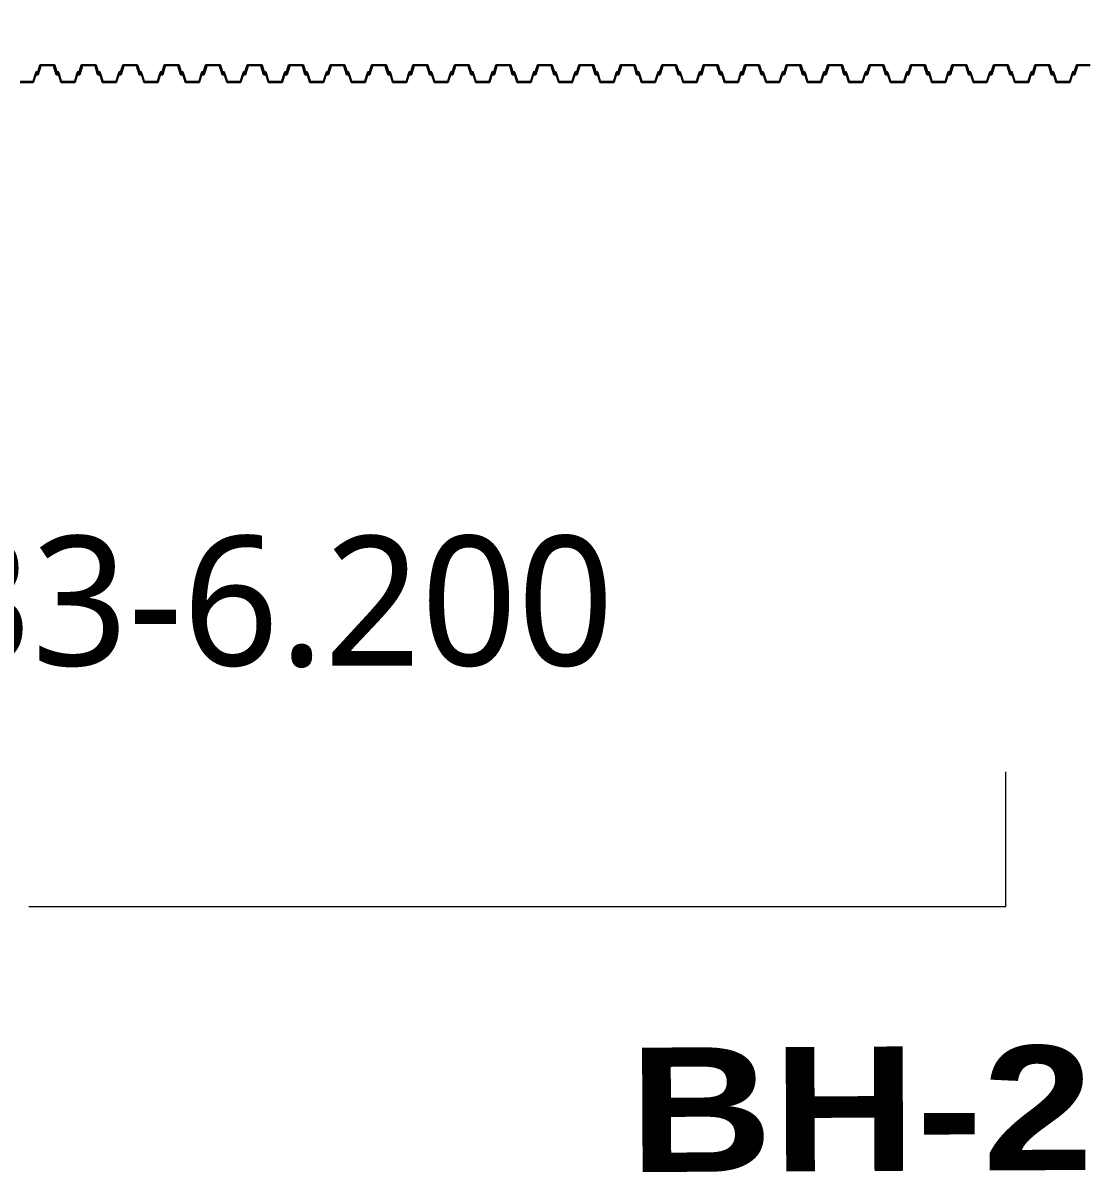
# Model space of a CAD drawing. Header units: millimetres. Extents: x -383953 to 676589, y -101685 to 196247.
# Drawn here: x 44384 to 64934, y 59078 to 81245 of the extents above; entities that cross this region are included whole.
import ezdxf
from ezdxf.enums import TextEntityAlignment as Align

# ---------------------------------------------------------------- set-up
doc = ezdxf.new("R2010")
doc.units = ezdxf.units.MM
doc.layers.get('0').update_dxf_attribs({"lineweight": 20})
for name, color, linetype in [('C-TEXT', 7, 'Continuous'), ('SHEET Pile', 2, 'Continuous'), ('새 블$0$_A-DIM', 7, 'Continuous')]:
    doc.layers.add(name, color=color, linetype=linetype)
doc.layers.add('NDC_S_DIM', color=1, linetype='Continuous', lineweight=15)
doc.layers.add('NDC_S_THIN LINE', color=8, linetype='Continuous', lineweight=9)
doc.styles.add('JY-T', font='malgun.ttf')
doc.styles.add('새 블$0$arial black', font='')
doc.styles.get('새 블$0$arial black').set_extended_font_data('Arial Black')

# ---------------------------------------------------------------- blocks, each defined once
blk = doc.blocks.new('mbhk')
at = {"layer": '새 블$0$_A-DIM', "color": 3, "style": '새 블$0$arial black'}
blk.add_text('BH-2', height=2.4, rotation=0.2665, dxfattribs=at).set_placement((60.955, -30.003), align=Align.MIDDLE_CENTER)

msp = doc.modelspace()

# ---------------------------------------------------------------- hatches: boundary and pattern name
at = {"layer": 'NDC_S_DIM', "ltscale": 100}
h = msp.add_hatch(dxfattribs=at)
h.set_pattern_fill('CROSS', color=256, scale=50)
h.paths.add_polyline_path([(87300, 89500), (87300, 71950), (63350, 71950), (63350, 66800), (44500, 66800), (44500, 64200), (3550, 64200), (3550, 89500)], flags=17)
h.paths.add_polyline_path([(87300, 89500), (87300, 71950), (63350, 71950), (63350, 66800), (44500, 66800), (44500, 64200), (3550, 64200), (3550, 89500)], flags=17)

# ---------------------------------------------------------------- linework, layer by layer
at = {"layer": 'NDC_S_THIN LINE', "ltscale": 100}
for p, q in [((63350, 64200), (63350, 66800)), ((44500, 64200), (63350, 64200))]:
    msp.add_line(p, q, dxfattribs=at)
at = {"layer": 'SHEET Pile'}
for points in [[(44330.1, 80100), (44575.1, 80100, 0.2992329), (44590, 80109.8), (44643.5, 80281, -0.2992329), (44646.2, 80282.8), (44653.6, 80282.8, -0.5393699), (44656.3, 80278.6), (44648.8, 80261.4, 0.5393699), (44651.5, 80257.2), (44659, 80257.2, 0.2992329), (44661.7, 80259), (44667.4, 80275.1, 0.5351003), (44653.6, 80295.5), (44646.2, 80295.5, 0.2992329), (44631.8, 80286)], [(44631.6, 80285.7), (44581.6, 80122.5, -0.2992329), (44566.7, 80112.8), (44338.5, 80112.8, -0.2992329)], [(45031.6, 80254.3), (44981.6, 80417.5, 0.2992329), (44966.7, 80427.2), (44738.5, 80427.2, 0.2992329), (44723.6, 80417.5), (44673.4, 80254, -0.2992329), (44659, 80244.5), (44651.5, 80244.5, -0.5351003), (44637.8, 80264.9), (44643.5, 80281, -0.2992329), (44646.2, 80282.8), (44653.6, 80282.8, -0.5393699), (44656.3, 80278.6), (44648.8, 80261.4, 0.5393699), (44651.5, 80257.2), (44659, 80257.2, 0.2992329), (44661.7, 80259), (44715.2, 80430.2, -0.2992329), (44730.1, 80440), (44975.1, 80440, -0.2992329), (44990, 80430.2), (45043.5, 80259, 0.2992329), (45046.2, 80257.2), (45053.6, 80257.2, 0.5393699), (45056.3, 80261.4), (45048.8, 80278.6, -0.5393699), (45051.5, 80282.8), (45059, 80282.8, -0.2992329), (45061.7, 80281), (45067.4, 80264.9, -0.5351003), (45053.6, 80244.5), (45046.2, 80244.5, -0.2992329), (45031.8, 80254)], [(45431.6, 80285.7), (45381.6, 80122.5, -0.2992329), (45366.7, 80112.8), (45138.5, 80112.8, -0.2992329), (45123.6, 80122.5), (45073.4, 80286, 0.2992329), (45059, 80295.5), (45051.5, 80295.5, 0.5351003), (45037.8, 80275.1), (45043.5, 80259, 0.2992329), (45046.2, 80257.2), (45053.6, 80257.2, 0.5393699), (45056.3, 80261.4), (45048.8, 80278.6, -0.5393699), (45051.5, 80282.8), (45059, 80282.8, -0.2992329), (45061.7, 80281), (45115.2, 80109.8, 0.2992329), (45130.1, 80100), (45375.1, 80100, 0.2992329), (45390, 80109.8), (45443.5, 80281, -0.2992329), (45446.2, 80282.8), (45453.6, 80282.8, -0.5393699), (45456.3, 80278.6), (45448.8, 80261.4, 0.5393699), (45451.5, 80257.2), (45459, 80257.2, 0.2992329), (45461.7, 80259), (45467.4, 80275.1, 0.5351003), (45453.6, 80295.5), (45446.2, 80295.5, 0.2992329), (45431.8, 80286)], [(45831.6, 80254.3), (45781.6, 80417.5, 0.2992329), (45766.7, 80427.2), (45538.5, 80427.2, 0.2992329), (45523.6, 80417.5), (45473.4, 80254, -0.2992329), (45459, 80244.5), (45451.5, 80244.5, -0.5351003), (45437.8, 80264.9), (45443.5, 80281, -0.2992329), (45446.2, 80282.8), (45453.6, 80282.8, -0.5393699), (45456.3, 80278.6), (45448.8, 80261.4, 0.5393699), (45451.5, 80257.2), (45459, 80257.2, 0.2992329), (45461.7, 80259), (45515.2, 80430.2, -0.2992329), (45530.1, 80440), (45775.1, 80440, -0.2992329), (45790, 80430.2), (45843.5, 80259, 0.2992329), (45846.2, 80257.2), (45853.6, 80257.2, 0.5393699), (45856.3, 80261.4), (45848.8, 80278.6, -0.5393699), (45851.5, 80282.8), (45859, 80282.8, -0.2992329), (45861.7, 80281), (45867.4, 80264.9, -0.5351003), (45853.6, 80244.5), (45846.2, 80244.5, -0.2992329), (45831.8, 80254)], [(46231.6, 80285.7), (46181.6, 80122.5, -0.2992329), (46166.7, 80112.8), (45938.5, 80112.8, -0.2992329), (45923.6, 80122.5), (45873.4, 80286, 0.2992329), (45859, 80295.5), (45851.5, 80295.5, 0.5351003), (45837.8, 80275.1), (45843.5, 80259, 0.2992329), (45846.2, 80257.2), (45853.6, 80257.2, 0.5393699), (45856.3, 80261.4), (45848.8, 80278.6, -0.5393699), (45851.5, 80282.8), (45859, 80282.8, -0.2992329), (45861.7, 80281), (45915.2, 80109.8, 0.2992329), (45930.1, 80100), (46175.1, 80100, 0.2992329), (46190, 80109.8), (46243.5, 80281, -0.2992329), (46246.2, 80282.8), (46253.6, 80282.8, -0.5393699), (46256.3, 80278.6), (46248.8, 80261.4, 0.5393699), (46251.5, 80257.2), (46259, 80257.2, 0.2992329), (46261.7, 80259), (46267.4, 80275.1, 0.5351003), (46253.6, 80295.5), (46246.2, 80295.5, 0.2992329), (46231.8, 80286)], [(46631.6, 80254.3), (46581.6, 80417.5, 0.2992329), (46566.7, 80427.2), (46338.5, 80427.2, 0.2992329), (46323.6, 80417.5), (46273.4, 80254, -0.2992329), (46259, 80244.5), (46251.5, 80244.5, -0.5351003), (46237.8, 80264.9), (46243.5, 80281, -0.2992329), (46246.2, 80282.8), (46253.6, 80282.8, -0.5393699), (46256.3, 80278.6), (46248.8, 80261.4, 0.5393699), (46251.5, 80257.2), (46259, 80257.2, 0.2992329), (46261.7, 80259), (46315.2, 80430.2, -0.2992329), (46330.1, 80440), (46575.1, 80440, -0.2992329), (46590, 80430.2), (46643.5, 80259, 0.2992329), (46646.2, 80257.2), (46653.6, 80257.2, 0.5393699), (46656.3, 80261.4), (46648.8, 80278.6, -0.5393699), (46651.5, 80282.8), (46659, 80282.8, -0.2992329), (46661.7, 80281), (46667.4, 80264.9, -0.5351003), (46653.6, 80244.5), (46646.2, 80244.5, -0.2992329), (46631.8, 80254)], [(47031.6, 80285.7), (46981.6, 80122.5, -0.2992329), (46966.7, 80112.8), (46738.5, 80112.8, -0.2992329), (46723.6, 80122.5), (46673.4, 80286, 0.2992329), (46659, 80295.5), (46651.5, 80295.5, 0.5351003), (46637.8, 80275.1), (46643.5, 80259, 0.2992329), (46646.2, 80257.2), (46653.6, 80257.2, 0.5393699), (46656.3, 80261.4), (46648.8, 80278.6, -0.5393699), (46651.5, 80282.8), (46659, 80282.8, -0.2992329), (46661.7, 80281), (46715.2, 80109.8, 0.2992329), (46730.1, 80100), (46975.1, 80100, 0.2992329), (46990, 80109.8), (47043.5, 80281, -0.2992329), (47046.2, 80282.8), (47053.6, 80282.8, -0.5393699), (47056.3, 80278.6), (47048.8, 80261.4, 0.5393699), (47051.5, 80257.2), (47059, 80257.2, 0.2992329), (47061.7, 80259), (47067.4, 80275.1, 0.5351003), (47053.6, 80295.5), (47046.2, 80295.5, 0.2992329), (47031.8, 80286)], [(47431.6, 80254.3), (47381.6, 80417.5, 0.2992329), (47366.7, 80427.2), (47138.5, 80427.2, 0.2992329), (47123.6, 80417.5), (47073.4, 80254, -0.2992329), (47059, 80244.5), (47051.5, 80244.5, -0.5351003), (47037.8, 80264.9), (47043.5, 80281, -0.2992329), (47046.2, 80282.8), (47053.6, 80282.8, -0.5393699), (47056.3, 80278.6), (47048.8, 80261.4, 0.5393699), (47051.5, 80257.2), (47059, 80257.2, 0.2992329), (47061.7, 80259), (47115.2, 80430.2, -0.2992329), (47130.1, 80440), (47375.1, 80440, -0.2992329), (47390, 80430.2), (47443.5, 80259, 0.2992329), (47446.2, 80257.2), (47453.6, 80257.2, 0.5393699), (47456.3, 80261.4), (47448.8, 80278.6, -0.5393699), (47451.5, 80282.8), (47459, 80282.8, -0.2992329), (47461.7, 80281), (47467.4, 80264.9, -0.5351003), (47453.6, 80244.5), (47446.2, 80244.5, -0.2992329), (47431.8, 80254)], [(47831.6, 80285.7), (47781.6, 80122.5, -0.2992329), (47766.7, 80112.8), (47538.5, 80112.8, -0.2992329), (47523.6, 80122.5), (47473.4, 80286, 0.2992329), (47459, 80295.5), (47451.5, 80295.5, 0.5351003), (47437.8, 80275.1), (47443.5, 80259, 0.2992329), (47446.2, 80257.2), (47453.6, 80257.2, 0.5393699), (47456.3, 80261.4), (47448.8, 80278.6, -0.5393699), (47451.5, 80282.8), (47459, 80282.8, -0.2992329), (47461.7, 80281), (47515.2, 80109.8, 0.2992329), (47530.1, 80100), (47775.1, 80100, 0.2992329), (47790, 80109.8), (47843.5, 80281, -0.2992329), (47846.2, 80282.8), (47853.6, 80282.8, -0.5393699), (47856.3, 80278.6), (47848.8, 80261.4, 0.5393699), (47851.5, 80257.2), (47859, 80257.2, 0.2992329), (47861.7, 80259), (47867.4, 80275.1, 0.5351003), (47853.6, 80295.5), (47846.2, 80295.5, 0.2992329), (47831.8, 80286)], [(48231.6, 80254.3), (48181.6, 80417.5, 0.2992329), (48166.7, 80427.2), (47938.5, 80427.2, 0.2992329), (47923.6, 80417.5), (47873.4, 80254, -0.2992329), (47859, 80244.5), (47851.5, 80244.5, -0.5351003), (47837.8, 80264.9), (47843.5, 80281, -0.2992329), (47846.2, 80282.8), (47853.6, 80282.8, -0.5393699), (47856.3, 80278.6), (47848.8, 80261.4, 0.5393699), (47851.5, 80257.2), (47859, 80257.2, 0.2992329), (47861.7, 80259), (47915.2, 80430.2, -0.2992329), (47930.1, 80440), (48175.1, 80440, -0.2992329), (48190, 80430.2), (48243.5, 80259, 0.2992329), (48246.2, 80257.2), (48253.6, 80257.2, 0.5393699), (48256.3, 80261.4), (48248.8, 80278.6, -0.5393699), (48251.5, 80282.8), (48259, 80282.8, -0.2992329), (48261.7, 80281), (48267.4, 80264.9, -0.5351003), (48253.6, 80244.5), (48246.2, 80244.5, -0.2992329), (48231.8, 80254)], [(48631.6, 80285.7), (48581.6, 80122.5, -0.2992329), (48566.7, 80112.8), (48338.5, 80112.8, -0.2992329), (48323.6, 80122.5), (48273.4, 80286, 0.2992329), (48259, 80295.5), (48251.5, 80295.5, 0.5351003), (48237.8, 80275.1), (48243.5, 80259, 0.2992329), (48246.2, 80257.2), (48253.6, 80257.2, 0.5393699), (48256.3, 80261.4), (48248.8, 80278.6, -0.5393699), (48251.5, 80282.8), (48259, 80282.8, -0.2992329), (48261.7, 80281), (48315.2, 80109.8, 0.2992329), (48330.1, 80100), (48575.1, 80100, 0.2992329), (48590, 80109.8), (48643.5, 80281, -0.2992329), (48646.2, 80282.8), (48653.6, 80282.8, -0.5393699), (48656.3, 80278.6), (48648.8, 80261.4, 0.5393699), (48651.5, 80257.2), (48659, 80257.2, 0.2992329), (48661.7, 80259), (48667.4, 80275.1, 0.5351003), (48653.6, 80295.5), (48646.2, 80295.5, 0.2992329), (48631.8, 80286)], [(49031.6, 80254.3), (48981.6, 80417.5, 0.2992329), (48966.7, 80427.2), (48738.5, 80427.2, 0.2992329), (48723.6, 80417.5), (48673.4, 80254, -0.2992329), (48659, 80244.5), (48651.5, 80244.5, -0.5351003), (48637.8, 80264.9), (48643.5, 80281, -0.2992329), (48646.2, 80282.8), (48653.6, 80282.8, -0.5393699), (48656.3, 80278.6), (48648.8, 80261.4, 0.5393699), (48651.5, 80257.2), (48659, 80257.2, 0.2992329), (48661.7, 80259), (48715.2, 80430.2, -0.2992329), (48730.1, 80440), (48975.1, 80440, -0.2992329), (48990, 80430.2), (49043.5, 80259, 0.2992329), (49046.2, 80257.2), (49053.6, 80257.2, 0.5393699), (49056.3, 80261.4), (49048.8, 80278.6, -0.5393699), (49051.5, 80282.8), (49059, 80282.8, -0.2992329), (49061.7, 80281), (49067.4, 80264.9, -0.5351003), (49053.6, 80244.5), (49046.2, 80244.5, -0.2992329), (49031.8, 80254)], [(49431.6, 80285.7), (49381.6, 80122.5, -0.2992329), (49366.7, 80112.8), (49138.5, 80112.8, -0.2992329), (49123.6, 80122.5), (49073.4, 80286, 0.2992329), (49059, 80295.5), (49051.5, 80295.5, 0.5351003), (49037.8, 80275.1), (49043.5, 80259, 0.2992329), (49046.2, 80257.2), (49053.6, 80257.2, 0.5393699), (49056.3, 80261.4), (49048.8, 80278.6, -0.5393699), (49051.5, 80282.8), (49059, 80282.8, -0.2992329), (49061.7, 80281), (49115.2, 80109.8, 0.2992329), (49130.1, 80100), (49375.1, 80100, 0.2992329), (49390, 80109.8), (49443.5, 80281, -0.2992329), (49446.2, 80282.8), (49453.6, 80282.8, -0.5393699), (49456.3, 80278.6), (49448.8, 80261.4, 0.5393699), (49451.5, 80257.2), (49459, 80257.2, 0.2992329), (49461.7, 80259), (49467.4, 80275.1, 0.5351003), (49453.6, 80295.5), (49446.2, 80295.5, 0.2992329), (49431.8, 80286)], [(49831.6, 80254.3), (49781.6, 80417.5, 0.2992329), (49766.7, 80427.2), (49538.5, 80427.2, 0.2992329), (49523.6, 80417.5), (49473.4, 80254, -0.2992329), (49459, 80244.5), (49451.5, 80244.5, -0.5351003), (49437.8, 80264.9), (49443.5, 80281, -0.2992329), (49446.2, 80282.8), (49453.6, 80282.8, -0.5393699), (49456.3, 80278.6), (49448.8, 80261.4, 0.5393699), (49451.5, 80257.2), (49459, 80257.2, 0.2992329), (49461.7, 80259), (49515.2, 80430.2, -0.2992329), (49530.1, 80440), (49775.1, 80440, -0.2992329), (49790, 80430.2), (49843.5, 80259, 0.2992329), (49846.2, 80257.2), (49853.6, 80257.2, 0.5393699), (49856.3, 80261.4), (49848.8, 80278.6, -0.5393699), (49851.5, 80282.8), (49859, 80282.8, -0.2992329), (49861.7, 80281), (49867.4, 80264.9, -0.5351003), (49853.6, 80244.5), (49846.2, 80244.5, -0.2992329), (49831.8, 80254)], [(50231.6, 80285.7), (50181.6, 80122.5, -0.2992329), (50166.7, 80112.8), (49938.5, 80112.8, -0.2992329), (49923.6, 80122.5), (49873.4, 80286, 0.2992329), (49859, 80295.5), (49851.5, 80295.5, 0.5351003), (49837.8, 80275.1), (49843.5, 80259, 0.2992329), (49846.2, 80257.2), (49853.6, 80257.2, 0.5393699), (49856.3, 80261.4), (49848.8, 80278.6, -0.5393699), (49851.5, 80282.8), (49859, 80282.8, -0.2992329), (49861.7, 80281), (49915.2, 80109.8, 0.2992329), (49930.1, 80100), (50175.1, 80100, 0.2992329), (50190, 80109.8), (50243.5, 80281, -0.2992329), (50246.2, 80282.8), (50253.6, 80282.8, -0.5393699), (50256.3, 80278.6), (50248.8, 80261.4, 0.5393699), (50251.5, 80257.2), (50259, 80257.2, 0.2992329), (50261.7, 80259), (50267.4, 80275.1, 0.5351003), (50253.6, 80295.5), (50246.2, 80295.5, 0.2992329), (50231.8, 80286)], [(50631.6, 80254.3), (50581.6, 80417.5, 0.2992329), (50566.7, 80427.2), (50338.5, 80427.2, 0.2992329), (50323.6, 80417.5), (50273.4, 80254, -0.2992329), (50259, 80244.5), (50251.5, 80244.5, -0.5351003), (50237.8, 80264.9), (50243.5, 80281, -0.2992329), (50246.2, 80282.8), (50253.6, 80282.8, -0.5393699), (50256.3, 80278.6), (50248.8, 80261.4, 0.5393699), (50251.5, 80257.2), (50259, 80257.2, 0.2992329), (50261.7, 80259), (50315.2, 80430.2, -0.2992329), (50330.1, 80440), (50575.1, 80440, -0.2992329), (50590, 80430.2), (50643.5, 80259, 0.2992329), (50646.2, 80257.2), (50653.6, 80257.2, 0.5393699), (50656.3, 80261.4), (50648.8, 80278.6, -0.5393699), (50651.5, 80282.8), (50659, 80282.8, -0.2992329), (50661.7, 80281), (50667.4, 80264.9, -0.5351003), (50653.6, 80244.5), (50646.2, 80244.5, -0.2992329), (50631.8, 80254)], [(51031.6, 80285.7), (50981.6, 80122.5, -0.2992329), (50966.7, 80112.8), (50738.5, 80112.8, -0.2992329), (50723.6, 80122.5), (50673.4, 80286, 0.2992329), (50659, 80295.5), (50651.5, 80295.5, 0.5351003), (50637.8, 80275.1), (50643.5, 80259, 0.2992329), (50646.2, 80257.2), (50653.6, 80257.2, 0.5393699), (50656.3, 80261.4), (50648.8, 80278.6, -0.5393699), (50651.5, 80282.8), (50659, 80282.8, -0.2992329), (50661.7, 80281), (50715.2, 80109.8, 0.2992329), (50730.1, 80100), (50975.1, 80100, 0.2992329), (50990, 80109.8), (51043.5, 80281, -0.2992329), (51046.2, 80282.8), (51053.6, 80282.8, -0.5393699), (51056.3, 80278.6), (51048.8, 80261.4, 0.5393699), (51051.5, 80257.2), (51059, 80257.2, 0.2992329), (51061.7, 80259), (51067.4, 80275.1, 0.5351003), (51053.6, 80295.5), (51046.2, 80295.5, 0.2992329), (51031.8, 80286)], [(51431.6, 80254.3), (51381.6, 80417.5, 0.2992329), (51366.7, 80427.2), (51138.5, 80427.2, 0.2992329), (51123.6, 80417.5), (51073.4, 80254, -0.2992329), (51059, 80244.5), (51051.5, 80244.5, -0.5351003), (51037.8, 80264.9), (51043.5, 80281, -0.2992329), (51046.2, 80282.8), (51053.6, 80282.8, -0.5393699), (51056.3, 80278.6), (51048.8, 80261.4, 0.5393699), (51051.5, 80257.2), (51059, 80257.2, 0.2992329), (51061.7, 80259), (51115.2, 80430.2, -0.2992329), (51130.1, 80440), (51375.1, 80440, -0.2992329), (51390, 80430.2), (51443.5, 80259, 0.2992329), (51446.2, 80257.2), (51453.6, 80257.2, 0.5393699), (51456.3, 80261.4), (51448.8, 80278.6, -0.5393699), (51451.5, 80282.8), (51459, 80282.8, -0.2992329), (51461.7, 80281), (51467.4, 80264.9, -0.5351003), (51453.6, 80244.5), (51446.2, 80244.5, -0.2992329), (51431.8, 80254)], [(51831.6, 80285.7), (51781.6, 80122.5, -0.2992329), (51766.7, 80112.8), (51538.5, 80112.8, -0.2992329), (51523.6, 80122.5), (51473.4, 80286, 0.2992329), (51459, 80295.5), (51451.5, 80295.5, 0.5351003), (51437.8, 80275.1), (51443.5, 80259, 0.2992329), (51446.2, 80257.2), (51453.6, 80257.2, 0.5393699), (51456.3, 80261.4), (51448.8, 80278.6, -0.5393699), (51451.5, 80282.8), (51459, 80282.8, -0.2992329), (51461.7, 80281), (51515.2, 80109.8, 0.2992329), (51530.1, 80100), (51775.1, 80100, 0.2992329), (51790, 80109.8), (51843.5, 80281, -0.2992329), (51846.2, 80282.8), (51853.6, 80282.8, -0.5393699), (51856.3, 80278.6), (51848.8, 80261.4, 0.5393699), (51851.5, 80257.2), (51859, 80257.2, 0.2992329), (51861.7, 80259), (51867.4, 80275.1, 0.5351003), (51853.6, 80295.5), (51846.2, 80295.5, 0.2992329), (51831.8, 80286)], [(52231.6, 80254.3), (52181.6, 80417.5, 0.2992329), (52166.7, 80427.2), (51938.5, 80427.2, 0.2992329), (51923.6, 80417.5), (51873.4, 80254, -0.2992329), (51859, 80244.5), (51851.5, 80244.5, -0.5351003), (51837.8, 80264.9), (51843.5, 80281, -0.2992329), (51846.2, 80282.8), (51853.6, 80282.8, -0.5393699), (51856.3, 80278.6), (51848.8, 80261.4, 0.5393699), (51851.5, 80257.2), (51859, 80257.2, 0.2992329), (51861.7, 80259), (51915.2, 80430.2, -0.2992329), (51930.1, 80440), (52175.1, 80440, -0.2992329), (52190, 80430.2), (52243.5, 80259, 0.2992329), (52246.2, 80257.2), (52253.6, 80257.2, 0.5393699), (52256.3, 80261.4), (52248.8, 80278.6, -0.5393699), (52251.5, 80282.8), (52259, 80282.8, -0.2992329), (52261.7, 80281), (52267.4, 80264.9, -0.5351003), (52253.6, 80244.5), (52246.2, 80244.5, -0.2992329), (52231.8, 80254)], [(52631.6, 80285.7), (52581.6, 80122.5, -0.2992329), (52566.7, 80112.8), (52338.5, 80112.8, -0.2992329), (52323.6, 80122.5), (52273.4, 80286, 0.2992329), (52259, 80295.5), (52251.5, 80295.5, 0.5351003), (52237.8, 80275.1), (52243.5, 80259, 0.2992329), (52246.2, 80257.2), (52253.6, 80257.2, 0.5393699), (52256.3, 80261.4), (52248.8, 80278.6, -0.5393699), (52251.5, 80282.8), (52259, 80282.8, -0.2992329), (52261.7, 80281), (52315.2, 80109.8, 0.2992329), (52330.1, 80100), (52575.1, 80100, 0.2992329), (52590, 80109.8), (52643.5, 80281, -0.2992329), (52646.2, 80282.8), (52653.6, 80282.8, -0.5393699), (52656.3, 80278.6), (52648.8, 80261.4, 0.5393699), (52651.5, 80257.2), (52659, 80257.2, 0.2992329), (52661.7, 80259), (52667.4, 80275.1, 0.5351003), (52653.6, 80295.5), (52646.2, 80295.5, 0.2992329), (52631.8, 80286)], [(53031.6, 80254.3), (52981.6, 80417.5, 0.2992329), (52966.7, 80427.2), (52738.5, 80427.2, 0.2992329), (52723.6, 80417.5), (52673.4, 80254, -0.2992329), (52659, 80244.5), (52651.5, 80244.5, -0.5351003), (52637.8, 80264.9), (52643.5, 80281, -0.2992329), (52646.2, 80282.8), (52653.6, 80282.8, -0.5393699), (52656.3, 80278.6), (52648.8, 80261.4, 0.5393699), (52651.5, 80257.2), (52659, 80257.2, 0.2992329), (52661.7, 80259), (52715.2, 80430.2, -0.2992329), (52730.1, 80440), (52975.1, 80440, -0.2992329), (52990, 80430.2), (53043.5, 80259, 0.2992329), (53046.2, 80257.2), (53053.6, 80257.2, 0.5393699), (53056.3, 80261.4), (53048.8, 80278.6, -0.5393699), (53051.5, 80282.8), (53059, 80282.8, -0.2992329), (53061.7, 80281), (53067.4, 80264.9, -0.5351003), (53053.6, 80244.5), (53046.2, 80244.5, -0.2992329), (53031.8, 80254)], [(53431.6, 80285.7), (53381.6, 80122.5, -0.2992329), (53366.7, 80112.8), (53138.5, 80112.8, -0.2992329), (53123.6, 80122.5), (53073.4, 80286, 0.2992329), (53059, 80295.5), (53051.5, 80295.5, 0.5351003), (53037.8, 80275.1), (53043.5, 80259, 0.2992329), (53046.2, 80257.2), (53053.6, 80257.2, 0.5393699), (53056.3, 80261.4), (53048.8, 80278.6, -0.5393699), (53051.5, 80282.8), (53059, 80282.8, -0.2992329), (53061.7, 80281), (53115.2, 80109.8, 0.2992329), (53130.1, 80100), (53375.1, 80100, 0.2992329), (53390, 80109.8), (53443.5, 80281, -0.2992329), (53446.2, 80282.8), (53453.6, 80282.8, -0.5393699), (53456.3, 80278.6), (53448.8, 80261.4, 0.5393699), (53451.5, 80257.2), (53459, 80257.2, 0.2992329), (53461.7, 80259), (53467.4, 80275.1, 0.5351003), (53453.6, 80295.5), (53446.2, 80295.5, 0.2992329), (53431.8, 80286)], [(53831.6, 80254.3), (53781.6, 80417.5, 0.2992329), (53766.7, 80427.2), (53538.5, 80427.2, 0.2992329), (53523.6, 80417.5), (53473.4, 80254, -0.2992329), (53459, 80244.5), (53451.5, 80244.5, -0.5351003), (53437.8, 80264.9), (53443.5, 80281, -0.2992329), (53446.2, 80282.8), (53453.6, 80282.8, -0.5393699), (53456.3, 80278.6), (53448.8, 80261.4, 0.5393699), (53451.5, 80257.2), (53459, 80257.2, 0.2992329), (53461.7, 80259), (53515.2, 80430.2, -0.2992329), (53530.1, 80440), (53775.1, 80440, -0.2992329), (53790, 80430.2), (53843.5, 80259, 0.2992329), (53846.2, 80257.2), (53853.6, 80257.2, 0.5393699), (53856.3, 80261.4), (53848.8, 80278.6, -0.5393699), (53851.5, 80282.8), (53859, 80282.8, -0.2992329), (53861.7, 80281), (53867.4, 80264.9, -0.5351003), (53853.6, 80244.5), (53846.2, 80244.5, -0.2992329), (53831.8, 80254)], [(54231.6, 80285.7), (54181.6, 80122.5, -0.2992329), (54166.7, 80112.8), (53938.5, 80112.8, -0.2992329), (53923.6, 80122.5), (53873.4, 80286, 0.2992329), (53859, 80295.5), (53851.5, 80295.5, 0.5351003), (53837.8, 80275.1), (53843.5, 80259, 0.2992329), (53846.2, 80257.2), (53853.6, 80257.2, 0.5393699), (53856.3, 80261.4), (53848.8, 80278.6, -0.5393699), (53851.5, 80282.8), (53859, 80282.8, -0.2992329), (53861.7, 80281), (53915.2, 80109.8, 0.2992329), (53930.1, 80100), (54175.1, 80100, 0.2992329), (54190, 80109.8), (54243.5, 80281, -0.2992329), (54246.2, 80282.8), (54253.6, 80282.8, -0.5393699), (54256.3, 80278.6), (54248.8, 80261.4, 0.5393699), (54251.5, 80257.2), (54259, 80257.2, 0.2992329), (54261.7, 80259), (54267.4, 80275.1, 0.5351003), (54253.6, 80295.5), (54246.2, 80295.5, 0.2992329), (54231.8, 80286)], [(54631.6, 80254.3), (54581.6, 80417.5, 0.2992329), (54566.7, 80427.2), (54338.5, 80427.2, 0.2992329), (54323.6, 80417.5), (54273.4, 80254, -0.2992329), (54259, 80244.5), (54251.5, 80244.5, -0.5351003), (54237.8, 80264.9), (54243.5, 80281, -0.2992329), (54246.2, 80282.8), (54253.6, 80282.8, -0.5393699), (54256.3, 80278.6), (54248.8, 80261.4, 0.5393699), (54251.5, 80257.2), (54259, 80257.2, 0.2992329), (54261.7, 80259), (54315.2, 80430.2, -0.2992329), (54330.1, 80440), (54575.1, 80440, -0.2992329), (54590, 80430.2), (54643.5, 80259, 0.2992329), (54646.2, 80257.2), (54653.6, 80257.2, 0.5393699), (54656.3, 80261.4), (54648.8, 80278.6, -0.5393699), (54651.5, 80282.8), (54659, 80282.8, -0.2992329), (54661.7, 80281), (54667.4, 80264.9, -0.5351003), (54653.6, 80244.5), (54646.2, 80244.5, -0.2992329), (54631.8, 80254)], [(55031.6, 80285.7), (54981.6, 80122.5, -0.2992329), (54966.7, 80112.8), (54738.5, 80112.8, -0.2992329), (54723.6, 80122.5), (54673.4, 80286, 0.2992329), (54659, 80295.5), (54651.5, 80295.5, 0.5351003), (54637.8, 80275.1), (54643.5, 80259, 0.2992329), (54646.2, 80257.2), (54653.6, 80257.2, 0.5393699), (54656.3, 80261.4), (54648.8, 80278.6, -0.5393699), (54651.5, 80282.8), (54659, 80282.8, -0.2992329), (54661.7, 80281), (54715.2, 80109.8, 0.2992329), (54730.1, 80100), (54975.1, 80100, 0.2992329), (54990, 80109.8), (55043.5, 80281, -0.2992329), (55046.2, 80282.8), (55053.6, 80282.8, -0.5393699), (55056.3, 80278.6), (55048.8, 80261.4, 0.5393699), (55051.5, 80257.2), (55059, 80257.2, 0.2992329), (55061.7, 80259), (55067.4, 80275.1, 0.5351003), (55053.6, 80295.5), (55046.2, 80295.5, 0.2992329), (55031.8, 80286)], [(55431.6, 80254.3), (55381.6, 80417.5, 0.2992329), (55366.7, 80427.2), (55138.5, 80427.2, 0.2992329), (55123.6, 80417.5), (55073.4, 80254, -0.2992329), (55059, 80244.5), (55051.5, 80244.5, -0.5351003), (55037.8, 80264.9), (55043.5, 80281, -0.2992329), (55046.2, 80282.8), (55053.6, 80282.8, -0.5393699), (55056.3, 80278.6), (55048.8, 80261.4, 0.5393699), (55051.5, 80257.2), (55059, 80257.2, 0.2992329), (55061.7, 80259), (55115.2, 80430.2, -0.2992329), (55130.1, 80440), (55375.1, 80440, -0.2992329), (55390, 80430.2), (55443.5, 80259, 0.2992329), (55446.2, 80257.2), (55453.6, 80257.2, 0.5393699), (55456.3, 80261.4), (55448.8, 80278.6, -0.5393699), (55451.5, 80282.8), (55459, 80282.8, -0.2992329), (55461.7, 80281), (55467.4, 80264.9, -0.5351003), (55453.6, 80244.5), (55446.2, 80244.5, -0.2992329), (55431.8, 80254)], [(55831.6, 80285.7), (55781.6, 80122.5, -0.2992329), (55766.7, 80112.8), (55538.5, 80112.8, -0.2992329), (55523.6, 80122.5), (55473.4, 80286, 0.2992329), (55459, 80295.5), (55451.5, 80295.5, 0.5351003), (55437.8, 80275.1), (55443.5, 80259, 0.2992329), (55446.2, 80257.2), (55453.6, 80257.2, 0.5393699), (55456.3, 80261.4), (55448.8, 80278.6, -0.5393699), (55451.5, 80282.8), (55459, 80282.8, -0.2992329), (55461.7, 80281), (55515.2, 80109.8, 0.2992329), (55530.1, 80100), (55775.1, 80100, 0.2992329), (55790, 80109.8), (55843.5, 80281, -0.2992329), (55846.2, 80282.8), (55853.6, 80282.8, -0.5393699), (55856.3, 80278.6), (55848.8, 80261.4, 0.5393699), (55851.5, 80257.2), (55859, 80257.2, 0.2992329), (55861.7, 80259), (55867.4, 80275.1, 0.5351003), (55853.6, 80295.5), (55846.2, 80295.5, 0.2992329), (55831.8, 80286)], [(56231.6, 80254.3), (56181.6, 80417.5, 0.2992329), (56166.7, 80427.2), (55938.5, 80427.2, 0.2992329), (55923.6, 80417.5), (55873.4, 80254, -0.2992329), (55859, 80244.5), (55851.5, 80244.5, -0.5351003), (55837.8, 80264.9), (55843.5, 80281, -0.2992329), (55846.2, 80282.8), (55853.6, 80282.8, -0.5393699), (55856.3, 80278.6), (55848.8, 80261.4, 0.5393699), (55851.5, 80257.2), (55859, 80257.2, 0.2992329), (55861.7, 80259), (55915.2, 80430.2, -0.2992329), (55930.1, 80440), (56175.1, 80440, -0.2992329), (56190, 80430.2), (56243.5, 80259, 0.2992329), (56246.2, 80257.2), (56253.6, 80257.2, 0.5393699), (56256.3, 80261.4), (56248.8, 80278.6, -0.5393699), (56251.5, 80282.8), (56259, 80282.8, -0.2992329), (56261.7, 80281), (56267.4, 80264.9, -0.5351003), (56253.6, 80244.5), (56246.2, 80244.5, -0.2992329), (56231.8, 80254)], [(56631.6, 80285.7), (56581.6, 80122.5, -0.2992329), (56566.7, 80112.8), (56338.5, 80112.8, -0.2992329), (56323.6, 80122.5), (56273.4, 80286, 0.2992329), (56259, 80295.5), (56251.5, 80295.5, 0.5351003), (56237.8, 80275.1), (56243.5, 80259, 0.2992329), (56246.2, 80257.2), (56253.6, 80257.2, 0.5393699), (56256.3, 80261.4), (56248.8, 80278.6, -0.5393699), (56251.5, 80282.8), (56259, 80282.8, -0.2992329), (56261.7, 80281), (56315.2, 80109.8, 0.2992329), (56330.1, 80100), (56575.1, 80100, 0.2992329), (56590, 80109.8), (56643.5, 80281, -0.2992329), (56646.2, 80282.8), (56653.6, 80282.8, -0.5393699), (56656.3, 80278.6), (56648.8, 80261.4, 0.5393699), (56651.5, 80257.2), (56659, 80257.2, 0.2992329), (56661.7, 80259), (56667.4, 80275.1, 0.5351003), (56653.6, 80295.5), (56646.2, 80295.5, 0.2992329), (56631.8, 80286)], [(57031.6, 80254.3), (56981.6, 80417.5, 0.2992329), (56966.7, 80427.2), (56738.5, 80427.2, 0.2992329), (56723.6, 80417.5), (56673.4, 80254, -0.2992329), (56659, 80244.5), (56651.5, 80244.5, -0.5351003), (56637.8, 80264.9), (56643.5, 80281, -0.2992329), (56646.2, 80282.8), (56653.6, 80282.8, -0.5393699), (56656.3, 80278.6), (56648.8, 80261.4, 0.5393699), (56651.5, 80257.2), (56659, 80257.2, 0.2992329), (56661.7, 80259), (56715.2, 80430.2, -0.2992329), (56730.1, 80440), (56975.1, 80440, -0.2992329), (56990, 80430.2), (57043.5, 80259, 0.2992329), (57046.2, 80257.2), (57053.6, 80257.2, 0.5393699), (57056.3, 80261.4), (57048.8, 80278.6, -0.5393699), (57051.5, 80282.8), (57059, 80282.8, -0.2992329), (57061.7, 80281), (57067.4, 80264.9, -0.5351003), (57053.6, 80244.5), (57046.2, 80244.5, -0.2992329), (57031.8, 80254)], [(57431.6, 80285.7), (57381.6, 80122.5, -0.2992329), (57366.7, 80112.8), (57138.5, 80112.8, -0.2992329), (57123.6, 80122.5), (57073.4, 80286, 0.2992329), (57059, 80295.5), (57051.5, 80295.5, 0.5351003), (57037.8, 80275.1), (57043.5, 80259, 0.2992329), (57046.2, 80257.2), (57053.6, 80257.2, 0.5393699), (57056.3, 80261.4), (57048.8, 80278.6, -0.5393699), (57051.5, 80282.8), (57059, 80282.8, -0.2992329), (57061.7, 80281), (57115.2, 80109.8, 0.2992329), (57130.1, 80100), (57375.1, 80100, 0.2992329), (57390, 80109.8), (57443.5, 80281, -0.2992329), (57446.2, 80282.8), (57453.6, 80282.8, -0.5393699), (57456.3, 80278.6), (57448.8, 80261.4, 0.5393699), (57451.5, 80257.2), (57459, 80257.2, 0.2992329), (57461.7, 80259), (57467.4, 80275.1, 0.5351003), (57453.6, 80295.5), (57446.2, 80295.5, 0.2992329), (57431.8, 80286)], [(57831.6, 80254.3), (57781.6, 80417.5, 0.2992329), (57766.7, 80427.2), (57538.5, 80427.2, 0.2992329), (57523.6, 80417.5), (57473.4, 80254, -0.2992329), (57459, 80244.5), (57451.5, 80244.5, -0.5351003), (57437.8, 80264.9), (57443.5, 80281, -0.2992329), (57446.2, 80282.8), (57453.6, 80282.8, -0.5393699), (57456.3, 80278.6), (57448.8, 80261.4, 0.5393699), (57451.5, 80257.2), (57459, 80257.2, 0.2992329), (57461.7, 80259), (57515.2, 80430.2, -0.2992329), (57530.1, 80440), (57775.1, 80440, -0.2992329), (57790, 80430.2), (57843.5, 80259, 0.2992329), (57846.2, 80257.2), (57853.6, 80257.2, 0.5393699), (57856.3, 80261.4), (57848.8, 80278.6, -0.5393699), (57851.5, 80282.8), (57859, 80282.8, -0.2992329), (57861.7, 80281), (57867.4, 80264.9, -0.5351003), (57853.6, 80244.5), (57846.2, 80244.5, -0.2992329), (57831.8, 80254)], [(58231.6, 80285.7), (58181.6, 80122.5, -0.2992329), (58166.7, 80112.8), (57938.5, 80112.8, -0.2992329), (57923.6, 80122.5), (57873.4, 80286, 0.2992329), (57859, 80295.5), (57851.5, 80295.5, 0.5351003), (57837.8, 80275.1), (57843.5, 80259, 0.2992329), (57846.2, 80257.2), (57853.6, 80257.2, 0.5393699), (57856.3, 80261.4), (57848.8, 80278.6, -0.5393699), (57851.5, 80282.8), (57859, 80282.8, -0.2992329), (57861.7, 80281), (57915.2, 80109.8, 0.2992329), (57930.1, 80100), (58175.1, 80100, 0.2992329), (58190, 80109.8), (58243.5, 80281, -0.2992329), (58246.2, 80282.8), (58253.6, 80282.8, -0.5393699), (58256.3, 80278.6), (58248.8, 80261.4, 0.5393699), (58251.5, 80257.2), (58259, 80257.2, 0.2992329), (58261.7, 80259), (58267.4, 80275.1, 0.5351003), (58253.6, 80295.5), (58246.2, 80295.5, 0.2992329), (58231.8, 80286)], [(58631.6, 80254.3), (58581.6, 80417.5, 0.2992329), (58566.7, 80427.2), (58338.5, 80427.2, 0.2992329), (58323.6, 80417.5), (58273.4, 80254, -0.2992329), (58259, 80244.5), (58251.5, 80244.5, -0.5351003), (58237.8, 80264.9), (58243.5, 80281, -0.2992329), (58246.2, 80282.8), (58253.6, 80282.8, -0.5393699), (58256.3, 80278.6), (58248.8, 80261.4, 0.5393699), (58251.5, 80257.2), (58259, 80257.2, 0.2992329), (58261.7, 80259), (58315.2, 80430.2, -0.2992329), (58330.1, 80440), (58575.1, 80440, -0.2992329), (58590, 80430.2), (58643.5, 80259, 0.2992329), (58646.2, 80257.2), (58653.6, 80257.2, 0.5393699), (58656.3, 80261.4), (58648.8, 80278.6, -0.5393699), (58651.5, 80282.8), (58659, 80282.8, -0.2992329), (58661.7, 80281), (58667.4, 80264.9, -0.5351003), (58653.6, 80244.5), (58646.2, 80244.5, -0.2992329), (58631.8, 80254)], [(59031.6, 80285.7), (58981.6, 80122.5, -0.2992329), (58966.7, 80112.8), (58738.5, 80112.8, -0.2992329), (58723.6, 80122.5), (58673.4, 80286, 0.2992329), (58659, 80295.5), (58651.5, 80295.5, 0.5351003), (58637.8, 80275.1), (58643.5, 80259, 0.2992329), (58646.2, 80257.2), (58653.6, 80257.2, 0.5393699), (58656.3, 80261.4), (58648.8, 80278.6, -0.5393699), (58651.5, 80282.8), (58659, 80282.8, -0.2992329), (58661.7, 80281), (58715.2, 80109.8, 0.2992329), (58730.1, 80100), (58975.1, 80100, 0.2992329), (58990, 80109.8), (59043.5, 80281, -0.2992329), (59046.2, 80282.8), (59053.6, 80282.8, -0.5393699), (59056.3, 80278.6), (59048.8, 80261.4, 0.5393699), (59051.5, 80257.2), (59059, 80257.2, 0.2992329), (59061.7, 80259), (59067.4, 80275.1, 0.5351003), (59053.6, 80295.5), (59046.2, 80295.5, 0.2992329), (59031.8, 80286)], [(59431.6, 80254.3), (59381.6, 80417.5, 0.2992329), (59366.7, 80427.2), (59138.5, 80427.2, 0.2992329), (59123.6, 80417.5), (59073.4, 80254, -0.2992329), (59059, 80244.5), (59051.5, 80244.5, -0.5351003), (59037.8, 80264.9), (59043.5, 80281, -0.2992329), (59046.2, 80282.8), (59053.6, 80282.8, -0.5393699), (59056.3, 80278.6), (59048.8, 80261.4, 0.5393699), (59051.5, 80257.2), (59059, 80257.2, 0.2992329), (59061.7, 80259), (59115.2, 80430.2, -0.2992329), (59130.1, 80440), (59375.1, 80440, -0.2992329), (59390, 80430.2), (59443.5, 80259, 0.2992329), (59446.2, 80257.2), (59453.6, 80257.2, 0.5393699), (59456.3, 80261.4), (59448.8, 80278.6, -0.5393699), (59451.5, 80282.8), (59459, 80282.8, -0.2992329), (59461.7, 80281), (59467.4, 80264.9, -0.5351003), (59453.6, 80244.5), (59446.2, 80244.5, -0.2992329), (59431.8, 80254)], [(59831.6, 80285.7), (59781.6, 80122.5, -0.2992329), (59766.7, 80112.8), (59538.5, 80112.8, -0.2992329), (59523.6, 80122.5), (59473.4, 80286, 0.2992329), (59459, 80295.5), (59451.5, 80295.5, 0.5351003), (59437.8, 80275.1), (59443.5, 80259, 0.2992329), (59446.2, 80257.2), (59453.6, 80257.2, 0.5393699), (59456.3, 80261.4), (59448.8, 80278.6, -0.5393699), (59451.5, 80282.8), (59459, 80282.8, -0.2992329), (59461.7, 80281), (59515.2, 80109.8, 0.2992329), (59530.1, 80100), (59775.1, 80100, 0.2992329), (59790, 80109.8), (59843.5, 80281, -0.2992329), (59846.2, 80282.8), (59853.6, 80282.8, -0.5393699), (59856.3, 80278.6), (59848.8, 80261.4, 0.5393699), (59851.5, 80257.2), (59859, 80257.2, 0.2992329), (59861.7, 80259), (59867.4, 80275.1, 0.5351003), (59853.6, 80295.5), (59846.2, 80295.5, 0.2992329), (59831.8, 80286)], [(60231.6, 80254.3), (60181.6, 80417.5, 0.2992329), (60166.7, 80427.2), (59938.5, 80427.2, 0.2992329), (59923.6, 80417.5), (59873.4, 80254, -0.2992329), (59859, 80244.5), (59851.5, 80244.5, -0.5351003), (59837.8, 80264.9), (59843.5, 80281, -0.2992329), (59846.2, 80282.8), (59853.6, 80282.8, -0.5393699), (59856.3, 80278.6), (59848.8, 80261.4, 0.5393699), (59851.5, 80257.2), (59859, 80257.2, 0.2992329), (59861.7, 80259), (59915.2, 80430.2, -0.2992329), (59930.1, 80440), (60175.1, 80440, -0.2992329), (60190, 80430.2), (60243.5, 80259, 0.2992329), (60246.2, 80257.2), (60253.6, 80257.2, 0.5393699), (60256.3, 80261.4), (60248.8, 80278.6, -0.5393699), (60251.5, 80282.8), (60259, 80282.8, -0.2992329), (60261.7, 80281), (60267.4, 80264.9, -0.5351003), (60253.6, 80244.5), (60246.2, 80244.5, -0.2992329), (60231.8, 80254)], [(60631.6, 80285.7), (60581.6, 80122.5, -0.2992329), (60566.7, 80112.8), (60338.5, 80112.8, -0.2992329), (60323.6, 80122.5), (60273.4, 80286, 0.2992329), (60259, 80295.5), (60251.5, 80295.5, 0.5351003), (60237.8, 80275.1), (60243.5, 80259, 0.2992329), (60246.2, 80257.2), (60253.6, 80257.2, 0.5393699), (60256.3, 80261.4), (60248.8, 80278.6, -0.5393699), (60251.5, 80282.8), (60259, 80282.8, -0.2992329), (60261.7, 80281), (60315.2, 80109.8, 0.2992329), (60330.1, 80100), (60575.1, 80100, 0.2992329), (60590, 80109.8), (60643.5, 80281, -0.2992329), (60646.2, 80282.8), (60653.6, 80282.8, -0.5393699), (60656.3, 80278.6), (60648.8, 80261.4, 0.5393699), (60651.5, 80257.2), (60659, 80257.2, 0.2992329), (60661.7, 80259), (60667.4, 80275.1, 0.5351003), (60653.6, 80295.5), (60646.2, 80295.5, 0.2992329), (60631.8, 80286)], [(61031.6, 80254.3), (60981.6, 80417.5, 0.2992329), (60966.7, 80427.2), (60738.5, 80427.2, 0.2992329), (60723.6, 80417.5), (60673.4, 80254, -0.2992329), (60659, 80244.5), (60651.5, 80244.5, -0.5351003), (60637.8, 80264.9), (60643.5, 80281, -0.2992329), (60646.2, 80282.8), (60653.6, 80282.8, -0.5393699), (60656.3, 80278.6), (60648.8, 80261.4, 0.5393699), (60651.5, 80257.2), (60659, 80257.2, 0.2992329), (60661.7, 80259), (60715.2, 80430.2, -0.2992329), (60730.1, 80440), (60975.1, 80440, -0.2992329), (60990, 80430.2), (61043.5, 80259, 0.2992329), (61046.2, 80257.2), (61053.6, 80257.2, 0.5393699), (61056.3, 80261.4), (61048.8, 80278.6, -0.5393699), (61051.5, 80282.8), (61059, 80282.8, -0.2992329), (61061.7, 80281), (61067.4, 80264.9, -0.5351003), (61053.6, 80244.5), (61046.2, 80244.5, -0.2992329), (61031.8, 80254)], [(61431.6, 80285.7), (61381.6, 80122.5, -0.2992329), (61366.7, 80112.8), (61138.5, 80112.8, -0.2992329), (61123.6, 80122.5), (61073.4, 80286, 0.2992329), (61059, 80295.5), (61051.5, 80295.5, 0.5351003), (61037.8, 80275.1), (61043.5, 80259, 0.2992329), (61046.2, 80257.2), (61053.6, 80257.2, 0.5393699), (61056.3, 80261.4), (61048.8, 80278.6, -0.5393699), (61051.5, 80282.8), (61059, 80282.8, -0.2992329), (61061.7, 80281), (61115.2, 80109.8, 0.2992329), (61130.1, 80100), (61375.1, 80100, 0.2992329), (61390, 80109.8), (61443.5, 80281, -0.2992329), (61446.2, 80282.8), (61453.6, 80282.8, -0.5393699), (61456.3, 80278.6), (61448.8, 80261.4, 0.5393699), (61451.5, 80257.2), (61459, 80257.2, 0.2992329), (61461.7, 80259), (61467.4, 80275.1, 0.5351003), (61453.6, 80295.5), (61446.2, 80295.5, 0.2992329), (61431.8, 80286)], [(61831.6, 80254.3), (61781.6, 80417.5, 0.2992329), (61766.7, 80427.2), (61538.5, 80427.2, 0.2992329), (61523.6, 80417.5), (61473.4, 80254, -0.2992329), (61459, 80244.5), (61451.5, 80244.5, -0.5351003), (61437.8, 80264.9), (61443.5, 80281, -0.2992329), (61446.2, 80282.8), (61453.6, 80282.8, -0.5393699), (61456.3, 80278.6), (61448.8, 80261.4, 0.5393699), (61451.5, 80257.2), (61459, 80257.2, 0.2992329), (61461.7, 80259), (61515.2, 80430.2, -0.2992329), (61530.1, 80440), (61775.1, 80440, -0.2992329), (61790, 80430.2), (61843.5, 80259, 0.2992329), (61846.2, 80257.2), (61853.6, 80257.2, 0.5393699), (61856.3, 80261.4), (61848.8, 80278.6, -0.5393699), (61851.5, 80282.8), (61859, 80282.8, -0.2992329), (61861.7, 80281), (61867.4, 80264.9, -0.5351003), (61853.6, 80244.5), (61846.2, 80244.5, -0.2992329), (61831.8, 80254)], [(62231.6, 80285.7), (62181.6, 80122.5, -0.2992329), (62166.7, 80112.8), (61938.5, 80112.8, -0.2992329), (61923.6, 80122.5), (61873.4, 80286, 0.2992329), (61859, 80295.5), (61851.5, 80295.5, 0.5351003), (61837.8, 80275.1), (61843.5, 80259, 0.2992329), (61846.2, 80257.2), (61853.6, 80257.2, 0.5393699), (61856.3, 80261.4), (61848.8, 80278.6, -0.5393699), (61851.5, 80282.8), (61859, 80282.8, -0.2992329), (61861.7, 80281), (61915.2, 80109.8, 0.2992329), (61930.1, 80100), (62175.1, 80100, 0.2992329), (62190, 80109.8), (62243.5, 80281, -0.2992329), (62246.2, 80282.8), (62253.6, 80282.8, -0.5393699), (62256.3, 80278.6), (62248.8, 80261.4, 0.5393699), (62251.5, 80257.2), (62259, 80257.2, 0.2992329), (62261.7, 80259), (62267.4, 80275.1, 0.5351003), (62253.6, 80295.5), (62246.2, 80295.5, 0.2992329), (62231.8, 80286)], [(62631.6, 80254.3), (62581.6, 80417.5, 0.2992329), (62566.7, 80427.2), (62338.5, 80427.2, 0.2992329), (62323.6, 80417.5), (62273.4, 80254, -0.2992329), (62259, 80244.5), (62251.5, 80244.5, -0.5351003), (62237.8, 80264.9), (62243.5, 80281, -0.2992329), (62246.2, 80282.8), (62253.6, 80282.8, -0.5393699), (62256.3, 80278.6), (62248.8, 80261.4, 0.5393699), (62251.5, 80257.2), (62259, 80257.2, 0.2992329), (62261.7, 80259), (62315.2, 80430.2, -0.2992329), (62330.1, 80440), (62575.1, 80440, -0.2992329), (62590, 80430.2), (62643.5, 80259, 0.2992329), (62646.2, 80257.2), (62653.6, 80257.2, 0.5393699), (62656.3, 80261.4), (62648.8, 80278.6, -0.5393699), (62651.5, 80282.8), (62659, 80282.8, -0.2992329), (62661.7, 80281), (62667.4, 80264.9, -0.5351003), (62653.6, 80244.5), (62646.2, 80244.5, -0.2992329), (62631.8, 80254)], [(63031.6, 80285.7), (62981.6, 80122.5, -0.2992329), (62966.7, 80112.8), (62738.5, 80112.8, -0.2992329), (62723.6, 80122.5), (62673.4, 80286, 0.2992329), (62659, 80295.5), (62651.5, 80295.5, 0.5351003), (62637.8, 80275.1), (62643.5, 80259, 0.2992329), (62646.2, 80257.2), (62653.6, 80257.2, 0.5393699), (62656.3, 80261.4), (62648.8, 80278.6, -0.5393699), (62651.5, 80282.8), (62659, 80282.8, -0.2992329), (62661.7, 80281), (62715.2, 80109.8, 0.2992329), (62730.1, 80100), (62975.1, 80100, 0.2992329), (62990, 80109.8), (63043.5, 80281, -0.2992329), (63046.2, 80282.8), (63053.6, 80282.8, -0.5393699), (63056.3, 80278.6), (63048.8, 80261.4, 0.5393699), (63051.5, 80257.2), (63059, 80257.2, 0.2992329), (63061.7, 80259), (63067.4, 80275.1, 0.5351003), (63053.6, 80295.5), (63046.2, 80295.5, 0.2992329), (63031.8, 80286)], [(63431.6, 80254.3), (63381.6, 80417.5, 0.2992329), (63366.7, 80427.2), (63138.5, 80427.2, 0.2992329), (63123.6, 80417.5), (63073.4, 80254, -0.2992329), (63059, 80244.5), (63051.5, 80244.5, -0.5351003), (63037.8, 80264.9), (63043.5, 80281, -0.2992329), (63046.2, 80282.8), (63053.6, 80282.8, -0.5393699), (63056.3, 80278.6), (63048.8, 80261.4, 0.5393699), (63051.5, 80257.2), (63059, 80257.2, 0.2992329), (63061.7, 80259), (63115.2, 80430.2, -0.2992329), (63130.1, 80440), (63375.1, 80440, -0.2992329), (63390, 80430.2), (63443.5, 80259, 0.2992329), (63446.2, 80257.2), (63453.6, 80257.2, 0.5393699), (63456.3, 80261.4), (63448.8, 80278.6, -0.5393699), (63451.5, 80282.8), (63459, 80282.8, -0.2992329), (63461.7, 80281), (63467.4, 80264.9, -0.5351003), (63453.6, 80244.5), (63446.2, 80244.5, -0.2992329), (63431.8, 80254)], [(63831.6, 80285.7), (63781.6, 80122.5, -0.2992329), (63766.7, 80112.8), (63538.5, 80112.8, -0.2992329), (63523.6, 80122.5), (63473.4, 80286, 0.2992329), (63459, 80295.5), (63451.5, 80295.5, 0.5351003), (63437.8, 80275.1), (63443.5, 80259, 0.2992329), (63446.2, 80257.2), (63453.6, 80257.2, 0.5393699), (63456.3, 80261.4), (63448.8, 80278.6, -0.5393699), (63451.5, 80282.8), (63459, 80282.8, -0.2992329), (63461.7, 80281), (63515.2, 80109.8, 0.2992329), (63530.1, 80100), (63775.1, 80100, 0.2992329), (63790, 80109.8), (63843.5, 80281, -0.2992329), (63846.2, 80282.8), (63853.6, 80282.8, -0.5393699), (63856.3, 80278.6), (63848.8, 80261.4, 0.5393699), (63851.5, 80257.2), (63859, 80257.2, 0.2992329), (63861.7, 80259), (63867.4, 80275.1, 0.5351003), (63853.6, 80295.5), (63846.2, 80295.5, 0.2992329), (63831.8, 80286)], [(64231.6, 80254.3), (64181.6, 80417.5, 0.2992329), (64166.7, 80427.2), (63938.5, 80427.2, 0.2992329), (63923.6, 80417.5), (63873.4, 80254, -0.2992329), (63859, 80244.5), (63851.5, 80244.5, -0.5351003), (63837.8, 80264.9), (63843.5, 80281, -0.2992329), (63846.2, 80282.8), (63853.6, 80282.8, -0.5393699), (63856.3, 80278.6), (63848.8, 80261.4, 0.5393699), (63851.5, 80257.2), (63859, 80257.2, 0.2992329), (63861.7, 80259), (63915.2, 80430.2, -0.2992329), (63930.1, 80440), (64175.1, 80440, -0.2992329), (64190, 80430.2), (64243.5, 80259, 0.2992329), (64246.2, 80257.2), (64253.6, 80257.2, 0.5393699), (64256.3, 80261.4), (64248.8, 80278.6, -0.5393699), (64251.5, 80282.8), (64259, 80282.8, -0.2992329), (64261.7, 80281), (64267.4, 80264.9, -0.5351003), (64253.6, 80244.5), (64246.2, 80244.5, -0.2992329), (64231.8, 80254)], [(64631.6, 80285.7), (64581.6, 80122.5, -0.2992329), (64566.7, 80112.8), (64338.5, 80112.8, -0.2992329), (64323.6, 80122.5), (64273.4, 80286, 0.2992329), (64259, 80295.5), (64251.5, 80295.5, 0.5351003), (64237.8, 80275.1), (64243.5, 80259, 0.2992329), (64246.2, 80257.2), (64253.6, 80257.2, 0.5393699), (64256.3, 80261.4), (64248.8, 80278.6, -0.5393699), (64251.5, 80282.8), (64259, 80282.8, -0.2992329), (64261.7, 80281), (64315.2, 80109.8, 0.2992329), (64330.1, 80100), (64575.1, 80100, 0.2992329), (64590, 80109.8), (64643.5, 80281, -0.2992329), (64646.2, 80282.8), (64653.6, 80282.8, -0.5393699), (64656.3, 80278.6), (64648.8, 80261.4, 0.5393699), (64651.5, 80257.2), (64659, 80257.2, 0.2992329), (64661.7, 80259), (64667.4, 80275.1, 0.5351003), (64653.6, 80295.5), (64646.2, 80295.5, 0.2992329), (64631.8, 80286)], [(64966.7, 80427.2), (64738.5, 80427.2, 0.2992329), (64723.6, 80417.5), (64673.4, 80254, -0.2992329), (64659, 80244.5), (64651.5, 80244.5, -0.5351003), (64637.8, 80264.9), (64643.5, 80281, -0.2992329), (64646.2, 80282.8), (64653.6, 80282.8, -0.5393699), (64656.3, 80278.6), (64648.8, 80261.4, 0.5393699), (64651.5, 80257.2), (64659, 80257.2, 0.2992329), (64661.7, 80259), (64715.2, 80430.2, -0.2992329), (64730.1, 80440), (64975.1, 80440, -0.2992329)]]:
    msp.add_lwpolyline(points, format="xyb", dxfattribs=at)

# ---------------------------------------------------------------- block references
at = {"xscale": 1000, "yscale": 1000, "zscale": 1000}
msp.add_blockref('mbhk', (-400, 90300), dxfattribs=at)

# ---------------------------------------------------------------- texts
at = {"layer": 'C-TEXT', "style": 'JY-T'}
msp.add_text('B3-6.200', height=2500, dxfattribs=at).set_placement((49111.6, 70098.8), align=Align.MIDDLE_CENTER)

doc.saveas('drawing.dxf')
